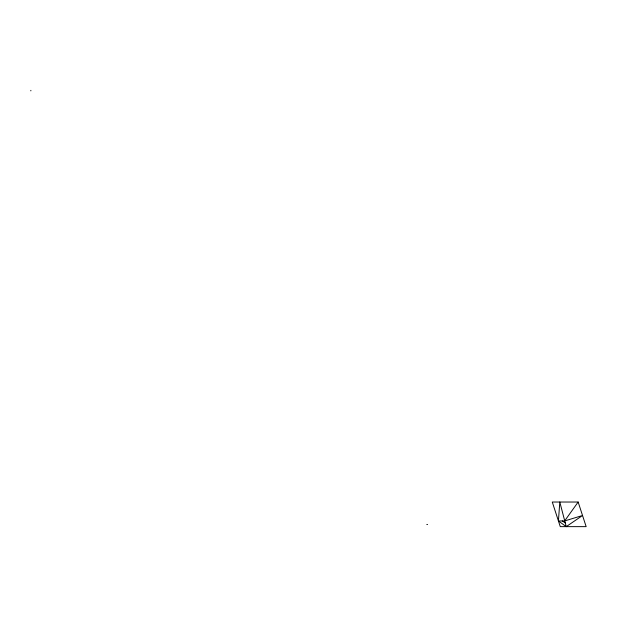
<?xml version="1.0" encoding="UTF-8"?>
<svg xmlns="http://www.w3.org/2000/svg" width="617" height="617" viewBox="0 0 617 617"><rect width="100%" height="100%" fill="white"/><g stroke="black" fill="none" stroke-linecap="round" stroke-linejoin="round"><path stroke-width="0.93" d="M558.431 520.956L559.796 502.03L566.244 526.64L582.533 515.496L564.632 520.956L558.431 520.956L566.244 526.64M564.632 520.956L578.152 502.03L552.277 502.03L560.275 526.64L586.15 526.64L578.152 502.03M426.794 524.481L427.581 524.481M562.342 520.956L565.164 522.838M30.85 90.36L30.85 90.869"/></g></svg>
